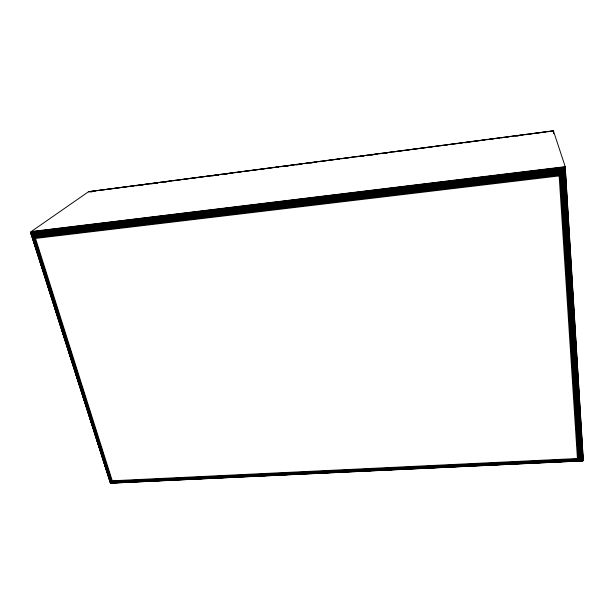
<?xml version="1.0" encoding="UTF-8"?>
<svg xmlns="http://www.w3.org/2000/svg" width="614" height="614" viewBox="0 0 614 614"><rect width="100%" height="100%" fill="white"/><g stroke="black" fill="none" stroke-linecap="round" stroke-linejoin="round"><path stroke-width="0.92" d="M552.462 131.12L553.429 130.889L565.225 166.678L563.69 170.124L559.17 175.926L35.52 238.424C33.693 236.874 29.556 234.318 31.222 231.562L88.485 191.752L91.739 191.982M110.451 482.942L30.784 233.182L564.627 168.566L582.717 460.914L110.305 483.218L112.247 480.793L577.436 458.528C578.956 459.31 581.849 462.142 583.3 460.277L565.225 166.678L31.222 231.562M88.815 191.599L553.321 130.782M88.485 191.752L553.429 130.889L553.613 133.76M90.35 191.599L96.053 190.854M97.956 190.609L100.811 190.233M102.707 189.987L105.562 189.611M107.465 189.365L133.138 186.004M135.042 185.75L147.398 184.139M149.302 183.885L152.157 183.509M154.053 183.264L161.659 182.266M163.562 182.02L166.417 181.644M168.32 181.399L171.168 181.023M173.071 180.777L175.926 180.401M177.83 180.155L213.012 175.55M214.908 175.297L222.514 174.307M224.417 174.054L227.272 173.685M229.175 173.432L232.023 173.064M233.926 172.81L236.781 172.434M238.685 172.189L241.532 171.813M243.436 171.567L246.291 171.191M248.186 170.945L273.867 167.584M275.763 167.338L278.618 166.962M280.521 166.716L288.127 165.719M290.031 165.465L292.878 165.097M294.781 164.844L297.637 164.475M299.54 164.222L302.387 163.854M304.291 163.6L307.146 163.232M309.042 162.979L311.897 162.61M313.8 162.357L316.655 161.981M318.551 161.735L321.406 161.359M323.309 161.114L339.473 158.995M341.376 158.75L353.733 157.13M355.636 156.885L358.492 156.509M360.395 156.263L368.001 155.265M369.897 155.012L372.752 154.644M374.655 154.39L377.51 154.022M379.406 153.769L382.261 153.4M384.164 153.147L387.012 152.779M388.915 152.525L391.77 152.157M393.674 151.904L405.079 150.415M406.982 150.161L419.347 148.542M421.242 148.296L428.856 147.299M430.752 147.053L433.607 146.677M435.51 146.431L438.358 146.055M440.261 145.81L443.116 145.434M445.02 145.188L447.867 144.812M449.77 144.566L452.625 144.19M454.529 143.937L457.376 143.569M459.28 143.315L462.135 142.947M464.038 142.694L480.202 140.583M482.097 140.33L484.953 139.961M486.856 139.708L494.462 138.71M496.365 138.465L499.213 138.089M501.116 137.843L503.971 137.467M505.875 137.221L508.722 136.845M510.625 136.6L513.481 136.224M515.384 135.978L518.231 135.602M520.135 135.356L522.99 134.98M524.886 134.735L527.741 134.359M529.644 134.113L532.499 133.737M534.395 133.484L545.808 131.995M547.711 131.741L551.51 131.25M99.568 190.639L101.471 190.386M131.887 186.41L133.791 186.165M136.638 185.789L138.541 185.543M141.389 185.167L143.292 184.921M146.147 184.545L148.043 184.3M150.898 183.924L152.802 183.678M155.649 183.302L157.552 183.056M165.158 182.059L167.054 181.813M211.73 175.965L213.634 175.719M216.481 175.343L218.384 175.097M225.99 174.1L227.886 173.854M230.741 173.478L232.645 173.232M245.001 171.613L246.897 171.367M286.822 166.148L288.718 165.895M291.573 165.527L293.477 165.273M296.324 164.905L298.227 164.652M305.833 163.662L307.729 163.408M310.584 163.04L312.488 162.787M361.907 156.324L363.81 156.071M366.665 155.703L368.561 155.449M371.416 155.081L373.32 154.828M385.676 153.216L387.572 152.963M436.999 146.5L438.903 146.255M451.259 144.635L453.163 144.39M465.519 142.77L467.415 142.525M516.842 136.055L518.746 135.809M30.923 231.854L565.241 166.977M30.992 233.75L564.205 169.303L582.318 460.937M31.329 234.371L563.69 170.124L581.819 460.861M116.192 482.665L123.851 482.305M129.592 482.036L137.244 481.668M142.993 481.399L149.686 481.084M155.434 480.808L163.086 480.447M168.827 480.179L175.527 479.864M181.268 479.588L188.928 479.227M194.669 478.958L202.328 478.598M208.069 478.321L214.77 478.007M220.51 477.73L228.162 477.37M233.903 477.101L240.604 476.786M246.344 476.51L254.004 476.149M259.745 475.881L266.445 475.558M273.146 475.244L279.846 474.929M285.587 474.66L293.239 474.292M298.98 474.023L305.68 473.709M311.421 473.432L319.08 473.072M324.821 472.803L331.522 472.481M337.263 472.212L344.922 471.851M350.663 471.583L357.363 471.26M364.056 470.946L370.756 470.631M376.497 470.355L384.157 469.994M389.898 469.725L396.598 469.411M402.339 469.134L409.999 468.774M415.739 468.505L422.44 468.183M429.132 467.868L435.833 467.553M441.573 467.277L448.274 466.962M454.974 466.648L461.674 466.333M467.415 466.057L474.115 465.742M480.816 465.427L487.516 465.105M494.216 464.79L500.909 464.476M506.657 464.199L513.35 463.885M520.05 463.57L526.751 463.255M532.491 462.979L539.192 462.664M545.892 462.35L552.592 462.027M559.293 461.713L565.034 461.444M571.734 461.122L578.426 460.807M110.343 483.126L583.024 460.799L564.941 167.921L30.7 232.675L110.428 483.126M32.081 235.5L33.532 240.066M42.512 268.333L46.28 280.191M48.022 285.663L50.632 293.876M52.95 301.167L54.976 307.553M57.877 316.671L59.32 321.237M63.38 334.001L67.732 347.685M68.307 349.504L72.076 361.362M73.818 366.834L76.42 375.047M78.745 382.338L80.772 388.723M84.248 399.668L87.434 409.699M89.176 415.171L93.52 428.856M94.103 430.675L97.872 442.533M99.606 448.005L101.64 454.391M104.533 463.509L107.726 473.547M110.159 482.028L30.746 232.23L565.149 167.392L583.216 460.584M35.52 238.424L112.247 480.793M582.924 458.006L583.3 460.277M559.17 175.926L577.436 458.528M563.084 171.014L31.79 235.024L110.589 482.942L581.243 460.692L563.084 171.014M562.401 171.958L32.358 235.699L110.812 482.673L580.583 460.423L562.401 171.958M561.656 172.933L33.026 236.39L111.096 482.312L579.862 460.063L561.656 172.933M560.858 173.939L33.785 237.081L111.433 481.875L579.086 459.625L560.858 173.939M560.022 174.936L34.622 237.764L111.817 481.368L578.273 459.111L560.022 174.936"/></g></svg>
